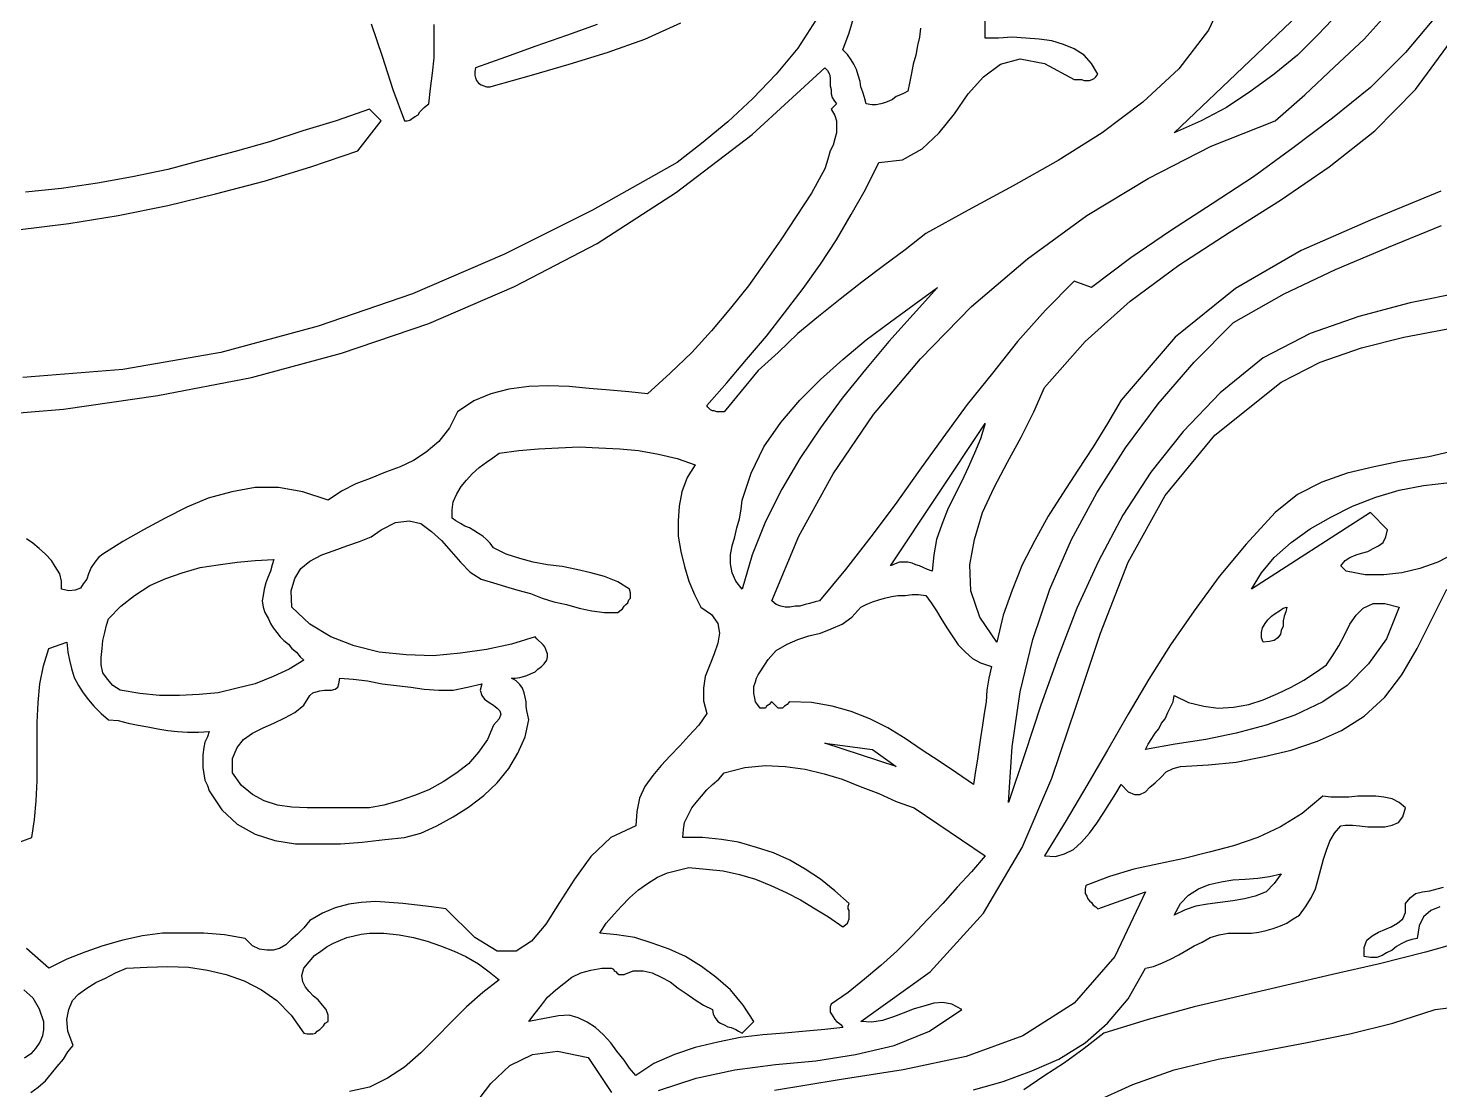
# Model space of a CAD drawing. Extents: x 0.03 to 9.39, y 0.03 to 6.76.
# Drawn here: x 5.805 to 7.373, y 2.562 to 3.741 of the extents above; entities that cross this region are included whole.
import ezdxf

# ---------------------------------------------------------------- set-up
doc = ezdxf.new("R2010")
doc.units = 0
doc.layers.add('1', color=7, linetype='Continuous')

msp = doc.modelspace()

# ---------------------------------------------------------------- linework, layer by layer
msp.add_lwpolyline([(7.373, 2.765), (7.363, 2.761), (7.355, 2.754), (7.35, 2.744), (7.348, 2.73), (7.342, 2.729), (7.336, 2.727), (7.33, 2.724), (7.325, 2.721), (7.32, 2.717), (7.314, 2.714), (7.309, 2.711), (7.303, 2.709), (7.296, 2.709), (7.289, 2.71), (7.289, 2.72), (7.292, 2.728), (7.298, 2.733), (7.305, 2.737), (7.312, 2.74), (7.319, 2.743), (7.326, 2.747), (7.332, 2.752), (7.335, 2.759), (7.335, 2.769), (7.34, 2.775), (7.346, 2.78), (7.354, 2.782), (7.362, 2.783), (7.37, 2.785), (7.377, 2.787)])
at = {"layer": '1'}
for points in [[(7.078, 3.625), (7.223, 3.763), (7.235, 3.766), (7.245, 3.771), (7.256, 3.777), (7.266, 3.784), (7.276, 3.791), (7.285, 3.799), (7.295, 3.807), (7.304, 3.817), (7.313, 3.826), (7.322, 3.835), (7.303, 3.808), (7.282, 3.782), (7.261, 3.758), (7.238, 3.734), (7.215, 3.711), (7.189, 3.69), (7.163, 3.671), (7.136, 3.653), (7.108, 3.638), (7.078, 3.625)], [(7.139, 3.788), (7.116, 3.739), (7.083, 3.696), (7.043, 3.659), (6.998, 3.625), (6.949, 3.594), (6.899, 3.566), (6.849, 3.539), (6.802, 3.513), (6.779, 3.495), (6.755, 3.477), (6.731, 3.459), (6.707, 3.44), (6.683, 3.421), (6.66, 3.402), (6.638, 3.381), (6.616, 3.361), (6.597, 3.338), (6.578, 3.315), (6.576, 3.315), (6.573, 3.315), (6.57, 3.315), (6.567, 3.316), (6.565, 3.316), (6.563, 3.317), (6.562, 3.318), (6.56, 3.32), (6.559, 3.322), (6.581, 3.347), (6.603, 3.373), (6.625, 3.399), (6.645, 3.425), (6.666, 3.452), (6.685, 3.479), (6.703, 3.506), (6.719, 3.534), (6.735, 3.562), (6.75, 3.592), (6.776, 3.595), (6.798, 3.607), (6.817, 3.625), (6.834, 3.646), (6.849, 3.668), (6.866, 3.687), (6.885, 3.701), (6.907, 3.707), (6.934, 3.702), (6.967, 3.684), (6.969, 3.684), (6.972, 3.684), (6.975, 3.684), (6.978, 3.683), (6.981, 3.683), (6.984, 3.683), (6.987, 3.684), (6.989, 3.685), (6.991, 3.687), (6.993, 3.69), (6.986, 3.702), (6.978, 3.711), (6.967, 3.718), (6.955, 3.723), (6.942, 3.727), (6.928, 3.729), (6.913, 3.73), (6.898, 3.731), (6.883, 3.73), (6.868, 3.73), (6.868, 3.763)], [(6.68, 3.75), (6.66, 3.719), (6.636, 3.69), (6.61, 3.663), (6.582, 3.637), (6.553, 3.613), (6.526, 3.592), (6.432, 3.539), (6.334, 3.49), (6.232, 3.446), (6.127, 3.41), (6.019, 3.381), (5.91, 3.362), (5.799, 3.353)], [(7.37, 3.756), (7.335, 3.714), (7.296, 3.675), (7.254, 3.641), (7.21, 3.608), (7.166, 3.576), (7.12, 3.546), (7.074, 3.516), (7.03, 3.486), (6.986, 3.453), (6.967, 3.46), (6.935, 3.428), (6.904, 3.393), (6.876, 3.358), (6.848, 3.323), (6.821, 3.286), (6.795, 3.25), (6.768, 3.212), (6.741, 3.176), (6.713, 3.14), (6.684, 3.105), (6.679, 3.104), (6.673, 3.102), (6.668, 3.101), (6.662, 3.099), (6.657, 3.099), (6.651, 3.098), (6.646, 3.098), (6.641, 3.099), (6.636, 3.101), (6.631, 3.105), (6.661, 3.177), (6.699, 3.246), (6.744, 3.312), (6.796, 3.374), (6.853, 3.432), (6.915, 3.485), (6.981, 3.533), (7.049, 3.574), (7.119, 3.61), (7.19, 3.638), (7.223, 3.667), (7.256, 3.698), (7.289, 3.729), (7.319, 3.762)], [(6.796, 3.741), (6.795, 3.731), (6.793, 3.722), (6.791, 3.711), (6.788, 3.701), (6.786, 3.691), (6.784, 3.68), (6.782, 3.671), (6.778, 3.669), (6.774, 3.667), (6.769, 3.665), (6.765, 3.662), (6.761, 3.66), (6.756, 3.658), (6.752, 3.657), (6.747, 3.656), (6.742, 3.656), (6.736, 3.657), (6.734, 3.664), (6.732, 3.67), (6.73, 3.676), (6.729, 3.682), (6.727, 3.689), (6.725, 3.695), (6.722, 3.701), (6.719, 3.706), (6.715, 3.712), (6.71, 3.717), (6.717, 3.736), (6.723, 3.756)], [(6.186, 3.746), (6.198, 3.71), (6.21, 3.673), (6.223, 3.638), (6.226, 3.638), (6.229, 3.639), (6.232, 3.641), (6.235, 3.643), (6.238, 3.645), (6.24, 3.648), (6.242, 3.65), (6.245, 3.653), (6.247, 3.655), (6.25, 3.657), (6.252, 3.674), (6.254, 3.691), (6.256, 3.708), (6.256, 3.726), (6.256, 3.745)], [(6.437, 3.745), (6.403, 3.733), (6.369, 3.721), (6.335, 3.709), (6.302, 3.697), (6.301, 3.693), (6.301, 3.689), (6.302, 3.686), (6.303, 3.683), (6.305, 3.68), (6.308, 3.678), (6.311, 3.677), (6.314, 3.676), (6.318, 3.676), (6.322, 3.677), (6.364, 3.689), (6.406, 3.701), (6.448, 3.714), (6.49, 3.729), (6.53, 3.747)], [(7.374, 3.56), (7.296, 3.528), (7.219, 3.494), (7.146, 3.452), (7.079, 3.398), (7.019, 3.328), (7.004, 3.302), (6.988, 3.276), (6.971, 3.25), (6.954, 3.224), (6.938, 3.199), (6.923, 3.172), (6.909, 3.145), (6.898, 3.117), (6.888, 3.089), (6.881, 3.059), (6.862, 3.087), (6.852, 3.116), (6.851, 3.145), (6.856, 3.173), (6.865, 3.203), (6.878, 3.231), (6.893, 3.259), (6.908, 3.287), (6.922, 3.315), (6.934, 3.342), (6.979, 3.393), (7.029, 3.438), (7.083, 3.478), (7.139, 3.514), (7.196, 3.55), (7.25, 3.587), (7.301, 3.627), (7.346, 3.673), (7.385, 3.726)], [(5.736, 3.309), (5.844, 3.318), (5.949, 3.333), (6.053, 3.353), (6.153, 3.38), (6.25, 3.413), (6.345, 3.454), (6.437, 3.502), (6.525, 3.559), (6.609, 3.623), (6.69, 3.697), (6.693, 3.694), (6.695, 3.69), (6.696, 3.686), (6.696, 3.681), (6.696, 3.677), (6.697, 3.673), (6.697, 3.668), (6.698, 3.664), (6.7, 3.661), (6.703, 3.657)], [(6.703, 3.657), (6.697, 3.651), (6.701, 3.644), (6.703, 3.638), (6.703, 3.631), (6.703, 3.625), (6.701, 3.618), (6.699, 3.611), (6.696, 3.605), (6.694, 3.598), (6.692, 3.592), (6.69, 3.585), (6.675, 3.558), (6.658, 3.532), (6.641, 3.506), (6.623, 3.48), (6.605, 3.455), (6.585, 3.43), (6.564, 3.405), (6.542, 3.381), (6.518, 3.358), (6.493, 3.335), (6.472, 3.337), (6.451, 3.339), (6.428, 3.341), (6.406, 3.343), (6.383, 3.344), (6.361, 3.343), (6.339, 3.34), (6.319, 3.335), (6.3, 3.327), (6.282, 3.315), (6.273, 3.297), (6.261, 3.282), (6.247, 3.27), (6.233, 3.261), (6.218, 3.254), (6.202, 3.248), (6.185, 3.241), (6.169, 3.235), (6.153, 3.227), (6.138, 3.217), (6.11, 3.226), (6.083, 3.231), (6.057, 3.231), (6.031, 3.226), (6.005, 3.219), (5.981, 3.209), (5.957, 3.197), (5.933, 3.184), (5.91, 3.171), (5.888, 3.157), (5.883, 3.153), (5.879, 3.148), (5.875, 3.142), (5.872, 3.135), (5.87, 3.129), (5.866, 3.124), (5.863, 3.119), (5.857, 3.117), (5.85, 3.116), (5.842, 3.118), (5.842, 3.127), (5.84, 3.135), (5.835, 3.143), (5.831, 3.15), (5.824, 3.157), (5.817, 3.163), (5.81, 3.169), (5.803, 3.174)], [(5.793, 3.517), (5.85, 3.524), (5.905, 3.533), (5.96, 3.544), (6.013, 3.557), (6.067, 3.571), (6.119, 3.587), (6.171, 3.605), (6.197, 3.638), (6.184, 3.651), (6.147, 3.638), (6.11, 3.627), (6.073, 3.615), (6.035, 3.604), (5.997, 3.594), (5.96, 3.584), (5.921, 3.576), (5.882, 3.569), (5.842, 3.563), (5.802, 3.559)], [(7.399, 3.448), (7.34, 3.436), (7.283, 3.421), (7.229, 3.402), (7.177, 3.375), (7.129, 3.336), (7.088, 3.293), (7.052, 3.248), (7.021, 3.2), (6.994, 3.149), (6.97, 3.097), (6.949, 3.043), (6.93, 2.989), (6.912, 2.935), (6.894, 2.881), (6.898, 2.943), (6.907, 3.004), (6.921, 3.062), (6.94, 3.118), (6.964, 3.173), (6.992, 3.225), (7.024, 3.275), (7.06, 3.324), (7.1, 3.37), (7.144, 3.414), (7.2, 3.446), (7.257, 3.473), (7.316, 3.498), (7.375, 3.522)], [(6.598, 3.118), (6.591, 3.127), (6.587, 3.136), (6.585, 3.146), (6.585, 3.156), (6.587, 3.166), (6.59, 3.176), (6.592, 3.186), (6.595, 3.196), (6.597, 3.207), (6.598, 3.217), (6.608, 3.247), (6.622, 3.276), (6.641, 3.303), (6.662, 3.328), (6.685, 3.351), (6.71, 3.373), (6.736, 3.395), (6.763, 3.415), (6.789, 3.434), (6.815, 3.453), (6.788, 3.423), (6.761, 3.393), (6.735, 3.362), (6.709, 3.33), (6.685, 3.297), (6.662, 3.263), (6.642, 3.229), (6.624, 3.193), (6.609, 3.156), (6.598, 3.118)], [(6.505, 2.561), (6.547, 2.575), (6.59, 2.584), (6.635, 2.59), (6.68, 2.594), (6.724, 2.601), (6.767, 2.611), (6.806, 2.627), (6.842, 2.651), (6.831, 2.657), (6.821, 2.659), (6.811, 2.658), (6.8, 2.655), (6.789, 2.652), (6.777, 2.647), (6.766, 2.643), (6.754, 2.639), (6.742, 2.637), (6.73, 2.638), (6.807, 2.693), (6.866, 2.758), (6.909, 2.831), (6.942, 2.908), (6.969, 2.988), (6.996, 3.069), (7.027, 3.148), (7.068, 3.222), (7.123, 3.289), (7.197, 3.348), (7.24, 3.37), (7.286, 3.386), (7.333, 3.398), (7.382, 3.407)], [(6.809, 3.138), (6.804, 3.14), (6.799, 3.142), (6.795, 3.144), (6.791, 3.145), (6.787, 3.147), (6.782, 3.148), (6.778, 3.148), (6.773, 3.148), (6.768, 3.146), (6.763, 3.144), (6.868, 3.302), (6.863, 3.285), (6.856, 3.269), (6.849, 3.253), (6.842, 3.238), (6.834, 3.222), (6.826, 3.206), (6.82, 3.19), (6.814, 3.173), (6.811, 3.156), (6.809, 3.138)], [(5.779, 2.831), (5.809, 2.842), (5.812, 2.862), (5.814, 2.883), (5.815, 2.905), (5.815, 2.926), (5.815, 2.949), (5.815, 2.97), (5.816, 2.992), (5.818, 3.013), (5.822, 3.033), (5.828, 3.052), (5.848, 3.059), (5.849, 3.048), (5.851, 3.039), (5.853, 3.03), (5.856, 3.02), (5.861, 3.011), (5.866, 3.003), (5.872, 2.995), (5.878, 2.988), (5.886, 2.98), (5.894, 2.973), (5.905, 2.972), (5.916, 2.969), (5.927, 2.967), (5.938, 2.965), (5.949, 2.963), (5.96, 2.961), (5.971, 2.96), (5.982, 2.959), (5.994, 2.959), (6.006, 2.96), (6.004, 2.954), (6.001, 2.948), (6, 2.942), (5.999, 2.934), (5.999, 2.927), (5.999, 2.92), (6, 2.913), (6.001, 2.906), (6.004, 2.9), (6.006, 2.894), (6.02, 2.873), (6.037, 2.857), (6.057, 2.846), (6.079, 2.839), (6.102, 2.835), (6.127, 2.835), (6.152, 2.835), (6.176, 2.837), (6.201, 2.84), (6.223, 2.842), (6.241, 2.847), (6.259, 2.855), (6.277, 2.865), (6.294, 2.876), (6.311, 2.889), (6.326, 2.903), (6.339, 2.919), (6.349, 2.936), (6.357, 2.954), (6.361, 2.973), (6.36, 2.978), (6.359, 2.983), (6.358, 2.988), (6.358, 2.993), (6.357, 2.998), (6.356, 3.003), (6.354, 3.008), (6.351, 3.012), (6.347, 3.016), (6.342, 3.019), (6.346, 3.019), (6.351, 3.02), (6.355, 3.021), (6.359, 3.022), (6.363, 3.024), (6.368, 3.026), (6.371, 3.029), (6.375, 3.032), (6.378, 3.035), (6.381, 3.039), (6.382, 3.043), (6.382, 3.046), (6.381, 3.048), (6.38, 3.051), (6.379, 3.054), (6.377, 3.056), (6.375, 3.058), (6.372, 3.061), (6.37, 3.063), (6.368, 3.065), (6.342, 3.057), (6.314, 3.051), (6.285, 3.047), (6.255, 3.044), (6.225, 3.045), (6.195, 3.048), (6.167, 3.055), (6.141, 3.065), (6.118, 3.079), (6.098, 3.098), (6.097, 3.116), (6.101, 3.13), (6.108, 3.141), (6.118, 3.149), (6.131, 3.156), (6.145, 3.161), (6.159, 3.166), (6.173, 3.171), (6.186, 3.176), (6.197, 3.184), (6.213, 3.192), (6.228, 3.194), (6.241, 3.191), (6.253, 3.182), (6.264, 3.172), (6.275, 3.16), (6.285, 3.148), (6.296, 3.137), (6.308, 3.129), (6.322, 3.125), (6.335, 3.121), (6.349, 3.117), (6.363, 3.113), (6.376, 3.108), (6.389, 3.104), (6.403, 3.101), (6.417, 3.097), (6.431, 3.094), (6.445, 3.092), (6.46, 3.092), (6.462, 3.094), (6.465, 3.096), (6.467, 3.099), (6.469, 3.101), (6.471, 3.103), (6.472, 3.106), (6.474, 3.108), (6.474, 3.111), (6.474, 3.114), (6.473, 3.118), (6.46, 3.126), (6.445, 3.132), (6.43, 3.136), (6.414, 3.14), (6.398, 3.143), (6.382, 3.145), (6.366, 3.148), (6.351, 3.152), (6.336, 3.157), (6.322, 3.164), (6.318, 3.169), (6.314, 3.173), (6.31, 3.177), (6.305, 3.18), (6.3, 3.183), (6.295, 3.186), (6.29, 3.188), (6.285, 3.191), (6.28, 3.194), (6.276, 3.197), (6.276, 3.206), (6.277, 3.215), (6.281, 3.224), (6.286, 3.232), (6.292, 3.239), (6.298, 3.246), (6.306, 3.253), (6.314, 3.259), (6.321, 3.264), (6.328, 3.269), (6.35, 3.272), (6.372, 3.274), (6.394, 3.275), (6.417, 3.276), (6.439, 3.275), (6.462, 3.274), (6.483, 3.272), (6.505, 3.268), (6.526, 3.263), (6.546, 3.256)], [(7.391, 3.272), (7.361, 3.265), (7.33, 3.26), (7.3, 3.254), (7.27, 3.247), (7.242, 3.237), (7.215, 3.223), (7.19, 3.203), (7.158, 3.168), (7.128, 3.132), (7.1, 3.094), (7.074, 3.056), (7.05, 3.018), (7.027, 2.979), (7.004, 2.939), (6.981, 2.9), (6.958, 2.861), (6.934, 2.822), (6.946, 2.821), (6.956, 2.824), (6.966, 2.829), (6.975, 2.837), (6.984, 2.847), (6.992, 2.858), (6.999, 2.869), (7.006, 2.88), (7.013, 2.891), (7.019, 2.901), (7.027, 2.893), (7.034, 2.89), (7.04, 2.89), (7.046, 2.893), (7.051, 2.898), (7.057, 2.903), (7.063, 2.909), (7.069, 2.915), (7.077, 2.919), (7.085, 2.921), (7.116, 2.923), (7.147, 2.926), (7.178, 2.932), (7.208, 2.939), (7.237, 2.949), (7.264, 2.961), (7.289, 2.977), (7.312, 2.998), (7.331, 3.023), (7.348, 3.052), (7.381, 3.118)], [(6.546, 3.256), (6.537, 3.242), (6.531, 3.226), (6.528, 3.21), (6.527, 3.194), (6.527, 3.177), (6.53, 3.16), (6.534, 3.143), (6.539, 3.127), (6.545, 3.112), (6.552, 3.098), (6.564, 3.09), (6.571, 3.08), (6.573, 3.069), (6.571, 3.058), (6.567, 3.046), (6.562, 3.034), (6.557, 3.021), (6.555, 3.008), (6.555, 2.994), (6.559, 2.98), (6.55, 2.967), (6.539, 2.955), (6.529, 2.944), (6.518, 2.933), (6.508, 2.922), (6.499, 2.911), (6.49, 2.899), (6.484, 2.886), (6.481, 2.871), (6.48, 2.855), (6.452, 2.842), (6.43, 2.821), (6.412, 2.796), (6.395, 2.77), (6.38, 2.746), (6.364, 2.727), (6.347, 2.716), (6.326, 2.716), (6.301, 2.731), (6.269, 2.763), (6.253, 2.765), (6.237, 2.767), (6.221, 2.769), (6.206, 2.77), (6.191, 2.771), (6.175, 2.77), (6.161, 2.768), (6.146, 2.764), (6.132, 2.758), (6.118, 2.75), (6.111, 2.742), (6.104, 2.735), (6.097, 2.729), (6.091, 2.723), (6.084, 2.719), (6.077, 2.717), (6.07, 2.717), (6.062, 2.718), (6.054, 2.722), (6.046, 2.73), (6.023, 2.734), (6, 2.736), (5.977, 2.736), (5.954, 2.736), (5.932, 2.733), (5.91, 2.728), (5.888, 2.722), (5.868, 2.715), (5.848, 2.707), (5.828, 2.697), (5.803, 2.719)], [(7.39, 3.158), (7.371, 3.148), (7.351, 3.141), (7.331, 3.136), (7.311, 3.134), (7.29, 3.134), (7.269, 3.138), (7.263, 3.144), (7.268, 3.15), (7.273, 3.153), (7.28, 3.156), (7.286, 3.158), (7.293, 3.16), (7.299, 3.163), (7.305, 3.166), (7.31, 3.17), (7.313, 3.176), (7.315, 3.184), (7.296, 3.203), (7.164, 3.118), (7.175, 3.136), (7.189, 3.153), (7.208, 3.17), (7.229, 3.185), (7.252, 3.198), (7.276, 3.21), (7.302, 3.22), (7.328, 3.228), (7.355, 3.233), (7.381, 3.236)], [(6.078, 3.151), (6.076, 3.145), (6.074, 3.138), (6.071, 3.131), (6.069, 3.125), (6.067, 3.118), (6.066, 3.111), (6.065, 3.105), (6.066, 3.098), (6.068, 3.092), (6.072, 3.085), (6.074, 3.08), (6.077, 3.075), (6.081, 3.07), (6.085, 3.065), (6.089, 3.061), (6.094, 3.057), (6.098, 3.052), (6.103, 3.048), (6.107, 3.043), (6.111, 3.039), (6.095, 3.029), (6.077, 3.021), (6.057, 3.013), (6.037, 3.008), (6.016, 3.003), (5.995, 3.001), (5.973, 3), (5.951, 3), (5.929, 3.002), (5.907, 3.006), (5.899, 3.011), (5.893, 3.018), (5.888, 3.025), (5.886, 3.034), (5.886, 3.042), (5.887, 3.052), (5.888, 3.061), (5.89, 3.07), (5.892, 3.078), (5.894, 3.085), (5.908, 3.099), (5.923, 3.111), (5.94, 3.122), (5.958, 3.13), (5.976, 3.136), (5.996, 3.142), (6.016, 3.145), (6.037, 3.148), (6.057, 3.15), (6.078, 3.151)], [(6.875, 3.032), (6.872, 3.019), (6.87, 3.006), (6.869, 2.993), (6.867, 2.98), (6.865, 2.967), (6.863, 2.953), (6.861, 2.94), (6.859, 2.927), (6.857, 2.914), (6.855, 2.901), (6.836, 2.914), (6.817, 2.927), (6.798, 2.939), (6.779, 2.952), (6.76, 2.964), (6.74, 2.974), (6.719, 2.982), (6.698, 2.988), (6.675, 2.992), (6.651, 2.993), (6.65, 2.992), (6.648, 2.99), (6.647, 2.989), (6.645, 2.988), (6.643, 2.986), (6.642, 2.986), (6.64, 2.986), (6.638, 2.986), (6.631, 2.993), (6.63, 2.992), (6.628, 2.99), (6.627, 2.989), (6.625, 2.988), (6.624, 2.986), (6.622, 2.986), (6.62, 2.986), (6.618, 2.986), (6.615, 2.99), (6.613, 2.993), (6.612, 2.997), (6.611, 3.002), (6.611, 3.006), (6.611, 3.01), (6.613, 3.015), (6.614, 3.019), (6.616, 3.023), (6.618, 3.026), (6.627, 3.04), (6.636, 3.05), (6.648, 3.057), (6.66, 3.062), (6.672, 3.066), (6.685, 3.069), (6.697, 3.074), (6.709, 3.079), (6.72, 3.087), (6.73, 3.098), (6.736, 3.101), (6.743, 3.104), (6.75, 3.106), (6.756, 3.108), (6.764, 3.11), (6.771, 3.111), (6.779, 3.111), (6.787, 3.112), (6.794, 3.112), (6.802, 3.111), (6.808, 3.103), (6.814, 3.094), (6.82, 3.084), (6.826, 3.074), (6.832, 3.065), (6.838, 3.056), (6.846, 3.048), (6.854, 3.041), (6.863, 3.036), (6.875, 3.032)], [(7.328, 3.098), (7.314, 3.063), (7.294, 3.035), (7.27, 3.011), (7.243, 2.993), (7.212, 2.978), (7.18, 2.967), (7.147, 2.958), (7.113, 2.951), (7.079, 2.946), (7.046, 2.94), (7.049, 2.946), (7.053, 2.952), (7.057, 2.958), (7.061, 2.963), (7.064, 2.969), (7.068, 2.974), (7.071, 2.981), (7.074, 2.987), (7.077, 2.993), (7.078, 3), (7.094, 2.992), (7.111, 2.988), (7.127, 2.986), (7.144, 2.987), (7.161, 2.99), (7.177, 2.995), (7.193, 3.002), (7.208, 3.009), (7.222, 3.017), (7.236, 3.026), (7.247, 3.034), (7.254, 3.044), (7.261, 3.055), (7.267, 3.067), (7.273, 3.079), (7.28, 3.089), (7.288, 3.097), (7.299, 3.102), (7.312, 3.102), (7.328, 3.098)], [(7.203, 3.098), (7.202, 3.093), (7.2, 3.088), (7.199, 3.083), (7.199, 3.077), (7.197, 3.072), (7.196, 3.068), (7.193, 3.064), (7.189, 3.061), (7.184, 3.06), (7.177, 3.059), (7.175, 3.064), (7.175, 3.07), (7.176, 3.075), (7.179, 3.08), (7.182, 3.084), (7.186, 3.088), (7.19, 3.091), (7.195, 3.094), (7.199, 3.097), (7.203, 3.098)], [(6.309, 3.013), (6.307, 3.006), (6.309, 3), (6.312, 2.996), (6.317, 2.992), (6.322, 2.989), (6.326, 2.986), (6.329, 2.983), (6.33, 2.979), (6.328, 2.974), (6.322, 2.967), (6.315, 2.951), (6.305, 2.937), (6.294, 2.924), (6.281, 2.914), (6.266, 2.904), (6.25, 2.895), (6.234, 2.889), (6.217, 2.883), (6.2, 2.878), (6.184, 2.875), (6.167, 2.875), (6.15, 2.875), (6.132, 2.875), (6.115, 2.875), (6.098, 2.876), (6.082, 2.878), (6.067, 2.883), (6.054, 2.89), (6.042, 2.9), (6.032, 2.914), (6.032, 2.93), (6.037, 2.942), (6.044, 2.951), (6.054, 2.958), (6.066, 2.964), (6.078, 2.969), (6.09, 2.975), (6.101, 2.981), (6.111, 2.989), (6.118, 3), (6.121, 3.003), (6.125, 3.004), (6.129, 3.005), (6.134, 3.006), (6.138, 3.006), (6.142, 3.006), (6.146, 3.007), (6.149, 3.009), (6.15, 3.013), (6.151, 3.019), (6.166, 3.018), (6.182, 3.016), (6.198, 3.013), (6.214, 3.011), (6.23, 3.009), (6.245, 3.007), (6.261, 3.006), (6.277, 3.006), (6.293, 3.009), (6.309, 3.013)], [(6.769, 2.921), (6.69, 2.947), (6.743, 2.94), (6.769, 2.921)], [(6.868, 2.822), (6.853, 2.804), (6.837, 2.787), (6.821, 2.769), (6.804, 2.751), (6.787, 2.733), (6.77, 2.716), (6.752, 2.7), (6.734, 2.685), (6.716, 2.67), (6.697, 2.657), (6.696, 2.654), (6.696, 2.651), (6.696, 2.648), (6.698, 2.645), (6.699, 2.643), (6.701, 2.64), (6.703, 2.638), (6.706, 2.636), (6.708, 2.634), (6.71, 2.631), (6.69, 2.629), (6.669, 2.627), (6.645, 2.625), (6.621, 2.623), (6.596, 2.62), (6.571, 2.615), (6.546, 2.609), (6.523, 2.601), (6.5, 2.591), (6.48, 2.578), (6.473, 2.586), (6.467, 2.595), (6.459, 2.605), (6.452, 2.614), (6.444, 2.623), (6.435, 2.631), (6.426, 2.637), (6.416, 2.642), (6.406, 2.645), (6.394, 2.644), (6.361, 2.638), (6.368, 2.647), (6.375, 2.656), (6.382, 2.665), (6.391, 2.673), (6.4, 2.68), (6.409, 2.687), (6.419, 2.692), (6.43, 2.695), (6.442, 2.697), (6.453, 2.697), (6.455, 2.696), (6.456, 2.694), (6.458, 2.693), (6.459, 2.692), (6.461, 2.69), (6.462, 2.69), (6.465, 2.69), (6.467, 2.69), (6.477, 2.694), (6.488, 2.694), (6.498, 2.692), (6.508, 2.687), (6.518, 2.682), (6.527, 2.675), (6.537, 2.668), (6.546, 2.662), (6.555, 2.656), (6.565, 2.651), (6.566, 2.646), (6.568, 2.642), (6.571, 2.638), (6.574, 2.636), (6.578, 2.634), (6.582, 2.632), (6.586, 2.631), (6.591, 2.629), (6.594, 2.627), (6.598, 2.625), (6.611, 2.638), (6.599, 2.656), (6.585, 2.673), (6.569, 2.687), (6.553, 2.699), (6.535, 2.71), (6.517, 2.718), (6.498, 2.725), (6.479, 2.731), (6.459, 2.734), (6.44, 2.736), (6.447, 2.747), (6.456, 2.757), (6.464, 2.766), (6.473, 2.775), (6.483, 2.784), (6.493, 2.791), (6.504, 2.798), (6.515, 2.803), (6.527, 2.806), (6.539, 2.809), (6.558, 2.807), (6.577, 2.805), (6.595, 2.801), (6.613, 2.796), (6.63, 2.789), (6.647, 2.781), (6.663, 2.773), (6.679, 2.763), (6.694, 2.754), (6.71, 2.743), (6.713, 2.745), (6.715, 2.747), (6.716, 2.749), (6.717, 2.752), (6.717, 2.754), (6.717, 2.758), (6.717, 2.761), (6.716, 2.763), (6.716, 2.766), (6.717, 2.769), (6.701, 2.783), (6.685, 2.796), (6.668, 2.807), (6.651, 2.817), (6.633, 2.825), (6.614, 2.831), (6.594, 2.837), (6.575, 2.84), (6.554, 2.842), (6.532, 2.842), (6.533, 2.851), (6.534, 2.859), (6.538, 2.867), (6.542, 2.875), (6.547, 2.881), (6.553, 2.888), (6.559, 2.895), (6.565, 2.901), (6.572, 2.907), (6.578, 2.914), (6.601, 2.92), (6.624, 2.922), (6.646, 2.921), (6.668, 2.918), (6.689, 2.913), (6.709, 2.907), (6.729, 2.899), (6.75, 2.891), (6.769, 2.882), (6.789, 2.875), (6.868, 2.822)], [(6.855, 2.562), (6.888, 2.571), (6.92, 2.583), (6.95, 2.596), (6.979, 2.614), (7.004, 2.636), (7.027, 2.663), (7.046, 2.697), (7.055, 2.699), (7.065, 2.703), (7.074, 2.707), (7.083, 2.712), (7.092, 2.717), (7.1, 2.722), (7.109, 2.726), (7.118, 2.731), (7.128, 2.734), (7.138, 2.736), (7.147, 2.736), (7.155, 2.736), (7.164, 2.736), (7.172, 2.737), (7.18, 2.739), (7.188, 2.741), (7.196, 2.744), (7.203, 2.747), (7.21, 2.752), (7.217, 2.756), (7.224, 2.765), (7.23, 2.775), (7.235, 2.785), (7.238, 2.796), (7.241, 2.807), (7.244, 2.818), (7.247, 2.828), (7.251, 2.838), (7.256, 2.847), (7.263, 2.855), (7.268, 2.856), (7.276, 2.856), (7.284, 2.855), (7.293, 2.854), (7.303, 2.854), (7.312, 2.854), (7.32, 2.856), (7.327, 2.859), (7.332, 2.865), (7.335, 2.875), (7.328, 2.881), (7.32, 2.885), (7.311, 2.887), (7.302, 2.888), (7.292, 2.888), (7.282, 2.888), (7.272, 2.887), (7.262, 2.887), (7.252, 2.887), (7.243, 2.888), (7.22, 2.869), (7.196, 2.854), (7.171, 2.842), (7.144, 2.833), (7.117, 2.826), (7.089, 2.819), (7.061, 2.813), (7.033, 2.807), (7.006, 2.799), (6.98, 2.789), (6.979, 2.785), (6.979, 2.782), (6.979, 2.78), (6.981, 2.777), (6.982, 2.774), (6.984, 2.772), (6.986, 2.77), (6.988, 2.767), (6.991, 2.765), (6.993, 2.763), (7.046, 2.782), (7.012, 2.71), (6.967, 2.658), (6.91, 2.622), (6.847, 2.599), (6.777, 2.584), (6.706, 2.573), (6.634, 2.561)], [(7.197, 2.802), (7.189, 2.791), (7.18, 2.782), (7.168, 2.777), (7.156, 2.774), (7.143, 2.772), (7.129, 2.77), (7.115, 2.768), (7.102, 2.766), (7.09, 2.762), (7.078, 2.756), (7.085, 2.769), (7.094, 2.778), (7.105, 2.785), (7.117, 2.79), (7.13, 2.793), (7.143, 2.795), (7.157, 2.796), (7.171, 2.797), (7.184, 2.799), (7.197, 2.802)], [(5.808, 2.559), (5.816, 2.565), (5.824, 2.572), (5.831, 2.58), (5.837, 2.588), (5.844, 2.596), (5.849, 2.604), (5.855, 2.611), (5.849, 2.627), (5.848, 2.64), (5.85, 2.651), (5.854, 2.661), (5.861, 2.668), (5.87, 2.675), (5.88, 2.681), (5.891, 2.686), (5.902, 2.692), (5.914, 2.697), (5.937, 2.698), (5.96, 2.699), (5.983, 2.698), (6.004, 2.695), (6.025, 2.69), (6.045, 2.683), (6.064, 2.673), (6.081, 2.661), (6.097, 2.645), (6.111, 2.625), (6.115, 2.624), (6.118, 2.624), (6.121, 2.624), (6.124, 2.625), (6.126, 2.627), (6.129, 2.629), (6.131, 2.631), (6.133, 2.633), (6.135, 2.636), (6.138, 2.638), (6.138, 2.645), (6.136, 2.651), (6.132, 2.656), (6.127, 2.662), (6.122, 2.666), (6.117, 2.671), (6.113, 2.676), (6.11, 2.682), (6.109, 2.689), (6.111, 2.697), (6.117, 2.704), (6.123, 2.711), (6.13, 2.716), (6.137, 2.721), (6.144, 2.725), (6.152, 2.728), (6.159, 2.731), (6.167, 2.733), (6.175, 2.735), (6.184, 2.736), (6.2, 2.736), (6.217, 2.734), (6.233, 2.731), (6.248, 2.727), (6.263, 2.722), (6.278, 2.716), (6.291, 2.71), (6.305, 2.702), (6.317, 2.693), (6.328, 2.684), (6.31, 2.67), (6.292, 2.654), (6.275, 2.637), (6.258, 2.62), (6.241, 2.603), (6.223, 2.587), (6.204, 2.575), (6.184, 2.565), (6.162, 2.56)], [(7.407, 2.729), (7.357, 2.715), (7.306, 2.702), (7.254, 2.69), (7.203, 2.678), (7.151, 2.666), (7.1, 2.654), (7.049, 2.64), (7, 2.625), (6.978, 2.608), (6.956, 2.592), (6.933, 2.577), (6.911, 2.562)], [(5.8, 2.673), (5.81, 2.664), (5.817, 2.652), (5.822, 2.638)], [(6.988, 2.548), (7.032, 2.568), (7.078, 2.584), (7.127, 2.596), (7.175, 2.605), (7.224, 2.614), (7.273, 2.624), (7.321, 2.636), (7.368, 2.651), (7.406, 2.656)], [(5.822, 2.638), (5.822, 2.629), (5.821, 2.622), (5.818, 2.615), (5.813, 2.608), (5.808, 2.602), (5.801, 2.597)], [(6.3, 2.544), (6.319, 2.569), (6.34, 2.589), (6.365, 2.601), (6.393, 2.605), (6.427, 2.598), (6.453, 2.559)]]:
    msp.add_lwpolyline(points, dxfattribs=at)

doc.saveas('drawing.dxf')
